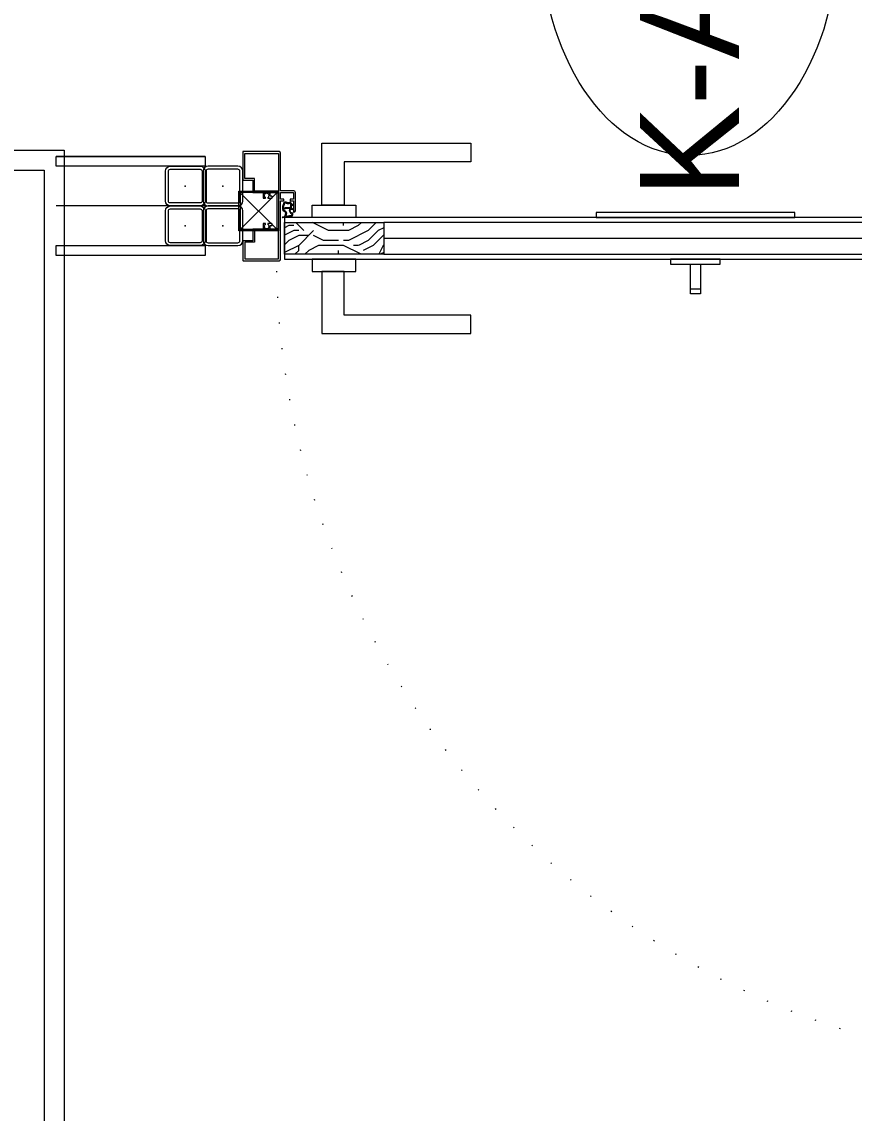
# Model space of a CAD drawing. Extents: x -1286 to 34975, y -230 to 6637.
# Drawn here: x 32248.6 to 32332.4, y 3282.4 to 3392.4 of the extents above; entities that cross this region are included whole.
import ezdxf
from ezdxf.enums import TextEntityAlignment as Align

# ---------------------------------------------------------------- set-up
doc = ezdxf.new("R2010")
doc.units = 0
doc.header["$LTSCALE"] = 20
doc.linetypes.add('DOT2', pattern=[0.125, 0, -0.125])
doc.layers.get('0').update_dxf_attribs({"color": 9, "lineweight": 9})
for name, color, linetype, lineweight in [('00', 9, 'Continuous', 9), ('06C', 9, 'Continuous', 9), ('06D', 9, 'Continuous', 9), ('09', 9, 'Continuous', 9), ('10', 9, 'Continuous', 9), ('11', 9, 'Continuous', 9), ('12', 9, 'Continuous', 9), ('14', 9, 'Continuous', 9), ('20', 9, 'DOT2', 9), ('22', 8, 'Continuous', 9), ('33', 9, 'BATTING', 9)]:
    doc.layers.add(name, color=color, linetype=linetype, lineweight=lineweight)
doc.styles.add('Arial', font='arial.ttf', dxfattribs={"height": 2.5})
doc.linetypes.add('BATTING', pattern='A,0.0001,-0.1,[134,ltypeshp.shx,S=0.1,R=0,X=-0.1,Y=0],-0.2,[134,ltypeshp.shx,S=0.1,R=180,X=0.1,Y=0],-0.1', length=0.4001000000000001)

# ---------------------------------------------------------------- blocks, each defined once
blk = doc.blocks.new('Prf-40x40')
for points in [[(1.5, -1.999999999998181), (-1.5, -2.000000000001818, -0.4142135623730951), (-2, -1.500000000001818), (-2, 1.499999999998181, -0.4142135623730951), (-1.5, 1.999999999998181), (1.5, 2.000000000001818, -0.4142135623730951), (2, 1.500000000001818), (2, -1.499999999998181, -0.4142135623730951)], [(1.499999999999545, -1.699999999998908), (-1.5, -1.700000000002546, -0.4142135623738941), (-1.699999999999818, -1.500000000001818), (-1.699999999999818, 1.499999999998181, -0.4142135623738941), (-1.499999999999545, 1.699999999998908), (1.5, 1.700000000002546, -0.4142135623738941), (1.699999999999818, 1.500000000001818), (1.699999999999818, -1.499999999998181, -0.4142135623738941)]]:
    blk.add_lwpolyline(points, format="xyb", close=True)
blk.add_point((0, 0))
blk = doc.blocks.new('0_doorno')
blk.add_lwpolyline([(4.5, 5.684e-13), (12.5, 5.684e-13)])
blk.add_ellipse((0, 5.684e-13), major_axis=(-4.5, 0), ratio=0.6666666666666666)
at = {"style": 'Arial'}
blk.add_attdef('YUKSEKLIK', text='', height=2, dxfattribs=at).set_placement((4.999999999999877, 5.900000000000542), align=Align.TOP_LEFT)
blk.add_attdef('KAPINO', text='', height=1.399999999999999, dxfattribs=at).set_placement((-0.0186673205339503, -0.0351091544562223), align=Align.MIDDLE)
blk.add_attdef('GENISLIK', text='', height=2, dxfattribs=at).set_placement((4.999999999999593, -1.89467939972644), align=Align.BOTTOM_LEFT)
blk = doc.blocks.new('p-korkasa_40x40')
at = {"layer": '10'}
for points in [[(-2, -2), (-2, -2, 4.557571570274368), (-2, -2), (2, -2.000000000000454, 6.895317174706505), (2, -2.000000000000454), (2, -2.000000000000454), (2, 2.000000000000454), (-2, 2), (-2, -2)], [(-1.85000000000582, -1.85000000000582), (-1.85000000000582, 1.85000000000582), (1.85000000000582, 1.85000000000582), (1.85000000000582, -1.85000000000582), (-1.85000000000582, -1.85000000000582, -4.556434831823175), (-1.85000000000582, -1.85000000000582)]]:
    blk.add_lwpolyline(points, format="xyb", close=True, dxfattribs=at)
for points in [[(2, -2.000000000000454), (-2, 2)], [(2, 2.000000000000454), (-2, -1.96874570933869)]]:
    blk.add_lwpolyline(points, dxfattribs=at)
blk = doc.blocks.new('P-AH-01-10')
at = {"layer": '09'}
h = blk.add_hatch(dxfattribs=at)
h.set_pattern_fill('LOGEND', color=256, scale=10, style=0)
h.set_pattern_definition([(360, (3903.398902863638, 15925.48311597566), (9.999999999999996, -10), [3, -7]), (360, (3903.398902863638, 15924.98311597566), (9.999999999999996, -10), [3, -7]), (360, (3903.898902863638, 15923.98311597566), (9.999999999999996, -10), [2, -8]), (360, (3904.398902863638, 15922.98311597565), (9.999999999999996, -10), [1.5, -8.5]), (360, (3904.398902863638, 15921.98311597566), (9.999999999999996, -10), [1, -9]), (360, (3901.898902863638, 15920.98311597565), (9.999999999999996, -10), [0.5, -2.5, 0.5, -6.5]), (360, (3903.398902863638, 15920.48311597566), (9.999999999999996, -10), [0.5, -4, 1.5, -4]), (360, (3905.398902863638, 15919.98311597565), (9.999999999999996, -10), [0.5, -0.5, 0.5, -8.5]), (360, (3904.898902863638, 15919.48311597566), (9.999999999999996, -10), [0.5, -9.5]), (360, (3904.398902863638, 15918.48311597566), (9.999999999999996, -10), [1.5, -8.5]), (360, (3904.398902863638, 15917.48311597566), (9.999999999999996, -10), [2, -8]), (360, (3903.898902863638, 15916.48311597566), (9.999999999999996, -10), [2.5, -3, 0.5, -4]), (270, (3899.898902863638, 15922.48311597566), (-10, -9.999999999999996), [0.5, -1, 2.5, -6]), (270, (3900.398902863638, 15921.48311597566), (-10, -9.999999999999996), [0.5, -0.5, 1.5, -7.5]), (270, (3900.898902863638, 15917.48311597566), (-10, -9.999999999999996), [1, -9]), (270, (3901.398902863638, 15921.48311597566), (-10, -9.999999999999996), [2, -3, 0.5, -4.5]), (270, (3901.898902863638, 15915.98311597565), (-10, -9.999999999999996), [0.5, -9.5]), (270, (3902.398902863638, 15920.98311597565), (-10, -9.999999999999996), [1.5, -8.5]), (270, (3903.398902863638, 15920.48311597566), (-10, -9.999999999999996), [1, -9]), (270, (3904.398902863638, 15920.48311597566), (-10, -9.999999999999996), [0.5, -1.5, 1.5, -6.5]), (270, (3904.898902863638, 15919.98311597565), (-10, -9.999999999999996), [0.5, -9.5]), (270, (3905.398902863638, 15921.98311597566), (-10, -9.999999999999996), [1.399999999999999, -8.6]), (270, (3905.898902863638, 15923.98311597566), (-10, -9.999999999999996), [1, -9]), (270, (3906.898902863638, 15919.98311597565), (-10, -9.999999999999996), [0.5, -9.5]), (270, (3907.898902863638, 15920.48311597566), (-10, -9.999999999999996), [1.5, -8.5]), (270, (3908.898902863638, 15920.48311597566), (-10, -9.999999999999996), [1.5, -8.5]), (314.9999999999999, (3907.398902863639, 15924.48311597566), (-3.3e-15, -10.00000000019025), [0.7071000000000001, -0.7071000000000001, 0.7071000000000001, -12.02083562]), (314.9999999999999, (3905.398902863638, 15921.98311597566), (-3.3e-15, -10.00000000019025), [1.414199999999999, -12.72793562]), (314.9999999999999, (3901.398902863638, 15916.98311597566), (-3.3e-15, -10.00000000019025), [1.414199999999999, -12.72793562]), (314.9999999999999, (3903.398902863638, 15919.48311597566), (-3.3e-15, -10.00000000019025), [1.414199999999999, -12.72793562]), (314.9999999999999, (3903.898902863638, 15921.48311597566), (-3.3e-15, -10.00000000019025), [1.414199999999999, -12.72793562]), (314.9999999999999, (3906.898902863638, 15923.48311597566), (-3.3e-15, -10.00000000019025), [1.414199999999999, -12.72793562]), (314.9999999999999, (3905.898902863638, 15922.98311597565), (-3.3e-15, -10.00000000019025), [2.121319999999998, -12.02081562]), (314.9999999999999, (3902.898902863638, 15918.48311597566), (-3.3e-15, -10.00000000019025), [0.7071000000000001, -13.43503562]), (314.9999999999999, (3902.398902863638, 15917.48311597566), (-3.3e-15, -10.00000000019025), [0.7071000000000001, -13.43503562]), (314.9999999999999, (3906.398902863638, 15917.48311597566), (-3.3e-15, -10.00000000019025), [0.7071000000000001, -13.43503562]), (314.9999999999999, (3902.398902863638, 15922.48311597566), (-3.3e-15, -10.00000000019025), [0.7071000000000001, -13.43503562]), (314.9999999999999, (3907.898902863638, 15918.98311597566), (-3.3e-15, -10.00000000019025), [0.7071000000000001, -13.43503562]), (314.9999999999999, (3904.398902863638, 15919.98311597565), (-3.3e-15, -10.00000000019025), [0.7071000000000001, -13.43503562]), (314.9999999999999, (3905.398902863638, 15918.98311597566), (-3.3e-15, -10.00000000019025), [0.7071000000000001, -13.43503562]), (225, (3904.898902863638, 15920.98311597565), (-10.00000000019025, 3.3e-15), [0.7071000000000001, -0.7071000000000001, 2.121319999999998, -10.60661562]), (225, (3906.398902863638, 15920.98311597565), (-10.00000000019025, 3.3e-15), [0.7071000000000001, -13.43503562]), (225, (3906.398902863638, 15924.48311597566), (-10.00000000019025, 3.3e-15), [0.7071000000000001, -13.43503562]), (225, (3904.398902863638, 15921.98311597566), (-10.00000000019025, 3.3e-15), [0.7071000000000001, -13.43503562]), (225, (3905.898902863638, 15919.98311597565), (-10.00000000019025, 3.3e-15), [0.7071000000000001, -13.43503562]), (225, (3903.398902863638, 15922.48311597566), (-10.00000000019025, 3.3e-15), [0.7071000000000001, -13.43503562]), (225, (3907.398902863639, 15922.48311597566), (-10.00000000019025, 3.3e-15), [0.7071000000000001, -13.43503562]), (225, (3900.398902863638, 15925.48311597566), (-10.00000000019025, 3.3e-15), [0.7071000000000001, -13.43503562]), (225, (3900.898902863638, 15924.98311597566), (-10.00000000019025, 3.3e-15), [1.414199999999999, -12.72793562]), (225, (3901.398902863638, 15924.48311597566), (-10.00000000019025, 3.3e-15), [1.414199999999999, -12.72793562]), (225, (3902.398902863638, 15924.48311597566), (-10.00000000019025, 3.3e-15), [1.414199999999999, -12.72793562]), (225, (3902.898902863638, 15923.48311597566), (-10.00000000019025, 3.3e-15), [1.414199999999999, -12.72793562]), (225, (3906.898902863638, 15919.48311597566), (-10.00000000019025, 3.3e-15), [1.414199999999999, -12.72793562]), (225, (3908.898902863638, 15924.48311597566), (-10.00000000019025, 3.3e-15), [1.414199999999999, -12.72793562]), (225, (3909.398902863638, 15916.48311597566), (-10.00000000019025, 3.3e-15), [1.414199999999999, -12.72793562]), (225, (3909.398902863638, 15917.48311597566), (-10.00000000019025, 3.3e-15), [1.414199999999999, -12.72793562]), (225, (3908.398902863638, 15917.98311597566), (-10.00000000019025, 3.3e-15), [1.414199999999999, -12.72793562]), (225, (3901.398902863638, 15917.98311597566), (-10.00000000019025, 3.3e-15), [2.121319999999998, -12.02081562]), (225, (3907.898902863638, 15918.98311597566), (-10.00000000019025, 3.3e-15), [2.121319999999998, -12.02081562]), (333.4349487999999, (3902.398902863638, 15915.98311597565), (10.00000000000094, -4.0006493e-09), [1.117999999999998, -21.24267976999998]), (333.4349487999999, (3902.398902863638, 15920.98311597565), (10.00000000000094, -4.0006493e-09), [1.117999999999998, -21.24267976999998]), (333.4349487999999, (3903.398902863638, 15917.98311597566), (10.00000000000094, -4.0006493e-09), [1.117999999999998, -21.24267976999998]), (333.4349487999999, (3906.398902863638, 15924.98311597566), (10.00000000000094, -4.0006493e-09), [1.117999999999998, -21.24267976999998]), (333.4349487999999, (3905.898902863638, 15923.98311597566), (10.00000000000094, -4.0006493e-09), [1.117999999999998, -21.24267976999998]), (333.4349487999999, (3902.898902863638, 15921.98311597566), (10.00000000000094, -4.0006493e-09), [1.117999999999998, -21.24267976999998]), (333.4349487999999, (3902.898902863638, 15916.98311597566), (10.00000000000094, -4.0006493e-09), [1.117999999999998, -21.24267976999998]), (333.4349487999999, (3905.898902863638, 15919.98311597565), (10.00000000000094, -4.0006493e-09), [2.235999999999997, -20.12467976999998]), (296.5650511799998, (3905.898902863638, 15918.48311597566), (5.099821e-10, -10.00000000000094), [1.117999999999975, -21.24267976999961]), (296.5650511799998, (3907.398902863639, 15921.48311597566), (5.099821e-10, -10.00000000000094), [1.117999999999975, -21.24267976999961]), (296.5650511799998, (3902.398902863638, 15919.48311597566), (5.099821e-10, -10.00000000000094), [1.117999999999975, -21.24267976999961]), (296.5650511799998, (3900.398902863638, 15918.98311597566), (5.099821e-10, -10.00000000000094), [1.117999999999975, -21.24267976999961]), (296.5650511799998, (3906.398902863638, 15920.98311597565), (5.099821e-10, -10.00000000000094), [1.117999999999975, -21.24267976999961]), (296.5650511799998, (3905.398902863638, 15920.98311597565), (5.099821e-10, -10.00000000000094), [1.117999999999975, -21.24267976999961]), (296.5650511799998, (3901.398902863638, 15919.48311597566), (5.099821e-10, -10.00000000000094), [2.23599999999995, -20.12467976999961]), (296.5650511799998, (3908.898902863638, 15922.98311597565), (5.099821e-10, -10.00000000000094), [2.23599999999995, -20.12467976999961]), (296.5650511799998, (3907.898902863638, 15922.48311597566), (5.099821e-10, -10.00000000000094), [2.23599999999995, -20.12467976999961]), (243.4349487999999, (3899.898902863638, 15923.98311597566), (-4.0006526e-09, -10.00000000000094), [1.117999999999979, -21.24267976999967]), (243.4349487999999, (3899.898902863638, 15918.48311597566), (-4.0006526e-09, -10.00000000000094), [1.117999999999979, -21.24267976999967]), (243.4349487999999, (3901.898902863638, 15925.48311597566), (-4.0006526e-09, -10.00000000000094), [1.117999999999979, -21.24267976999967]), (243.4349487999999, (3900.898902863638, 15916.48311597566), (-4.0006526e-09, -10.00000000000094), [1.117999999999979, -21.24267976999967]), (243.4349487999999, (3901.898902863638, 15922.48311597566), (-4.0006526e-09, -10.00000000000094), [1.117999999999979, -21.24267976999967]), (243.4349487999999, (3903.898902863638, 15921.48311597566), (-4.0006526e-09, -10.00000000000094), [1.117999999999979, -21.24267976999967]), (243.4349487999999, (3904.898902863638, 15919.48311597566), (-4.0006526e-09, -10.00000000000094), [1.117999999999979, -21.24267976999967]), (243.4349487999999, (3900.398902863638, 15923.48311597566), (3.2114650989e-06, -10.00000160773382), [1.117999999999979, -21.24267976999967]), (243.4349487999999, (3902.898902863638, 15921.98311597566), (-4.0006526e-09, -10.00000000000094), [1.117999999999979, -21.24267976999967]), (243.4349487999999, (3905.898902863638, 15922.98311597565), (-4.0006526e-09, -10.00000000000094), [1.117999999999979, -21.24267976999967]), (243.4349487999999, (3906.898902863638, 15921.98311597566), (-4.0006526e-09, -10.00000000000094), [1.117999999999979, -21.24267976999967]), (243.4349487999999, (3908.898902863638, 15918.98311597566), (-4.0006526e-09, -10.00000000000094), [1.117999999999979, -21.24267976999967]), (243.4349487999999, (3901.398902863638, 15915.98311597565), (-4.0006526e-09, -10.00000000000094), [1.117999999999979, -21.24267976999967]), (243.4349487999999, (3899.898902863638, 15916.48311597566), (-4.0006526e-09, -10.00000000000094), [2.235999999999958, -20.12467976999968]), (243.4349487999999, (3901.398902863638, 15923.48311597566), (-4.0006526e-09, -10.00000000000094), [2.235999999999958, -20.12467976999968]), (206.5650511799999, (3899.898902863638, 15924.98311597566), (-10.00000000000094, -5.099854e-10), [1.117999999999994, -21.24267976999997]), (206.5650511799999, (3908.398902863638, 15925.48311597566), (-10.00000000000094, -5.099854e-10), [1.117999999999994, -21.24267976999997]), (206.5650511799999, (3907.898902863638, 15920.48311597566), (-10.00000000000094, -5.099854e-10), [1.117999999999994, -21.24267976999997]), (206.5650511799999, (3903.898902863638, 15923.98311597566), (-10.00000000000094, -5.099854e-10), [1.117999999999994, -21.24267976999997]), (206.5650511799999, (3903.398902863638, 15924.98311597566), (-10.00000000000094, -5.099854e-10), [1.117999999999994, -21.24267976999997]), (206.5650511799999, (3904.398902863638, 15922.98311597565), (-10.00000000000094, -5.099854e-10), [1.117999999999994, -21.24267976999997]), (206.5650511799999, (3907.398902863639, 15916.98311597566), (-10.00000000000094, -5.099854e-10), [1.117999999999994, -21.24267976999997]), (206.5650511799999, (3908.398902863638, 15916.48311597566), (-10.00000000000094, -5.099854e-10), [2.235999999999995, -20.12467976999997])])
h.paths.add_polyline_path([(-6.17000000004191, -90.96295667752293), (-6.202328709114227, -90.96295667752293), (-6.202328709114227, -90.16796583741687), (-6.17000000004191, -90.16796583741687), (-6.17000000004191, -89.65000000007149), (-6.202328709114227, -89.65000000007149), (-6.202328709114227, -88.70000000007443), (-9.33767129097032, -88.70000000007443), (-9.33767129097032, -89.65000000007149), (-9.370000000042637, -89.65000000007149), (-9.370000000042637, -90.16796583741687), (-9.33767129097032, -90.16796583741687), (-9.33767129097032, -90.96295667752293), (-9.370000000042637, -90.96295667752293), (-9.370000000042637, -94.70000000007441), (-6.17000000004191, -94.70000000007441)])
h.paths.add_polyline_path([(-6.202328709114227, -87.23203416273192), (-6.202328709114227, -86.43704332262587), (-6.17000000004191, -86.43704332262587), (-6.17000000004191, -84.70008858551319), (-9.370000000042637, -84.70008858551319), (-9.370000000042637, -86.43704332262587), (-9.33767129097032, -86.43704332262587), (-9.33767129097032, -87.23203416273192), (-9.370000000042637, -87.23203416273192), (-9.370000000042637, -87.75000000007002), (-9.33767129097032, -87.7500000000773), (-9.33767129097032, -88.70000000007443), (-6.202328709114227, -88.70000000007443), (-6.202328709114227, -87.7500000000773), (-6.17000000004191, -87.7500000000773), (-6.17000000004191, -87.23203416273192)])
at = {"layer": '10'}
h = blk.add_hatch(color=256, dxfattribs=at)
edge = h.paths.add_edge_path()
edge.add_spline(control_points=[(-4.463024390282953, -93.81241686976593), (-4.409362554724792, -93.85189052594524), (-4.312117799097904, -93.9234237862156), (-4.217629051341646, -94.03020272293087), (-4.110034561217617, -94.11634565779696), (-4.164866972390882, -94.22515451254458), (-4.200641870298568, -94.32739724361181), (-4.176368781238124, -94.43593551160757), (-4.109022592147081, -94.52040257086357), (-4.106325198856212, -94.61350848447636), (-4.109807714783528, -94.72809680382942), (-4.271235787891781, -94.79924616055814), (-4.444391497439937, -94.88372597608124), (-4.679112503585201, -94.90441399068823), (-4.835619150609999, -94.87919688557032), (-4.982915489435982, -94.88614067239996), (-4.995540527834237, -94.77231593477062), (-5.079507343230941, -94.70046526719399), (-5.164600359428731, -94.58703819137465), (-5.289550823497847, -94.60929536587808), (-5.406161753231572, -94.6268120210998), (-5.551817570467391, -94.66757930911716), (-5.59954186824325, -94.79443736152187), (-5.648033860423311, -94.97184330139588), (-5.669807605932872, -94.92376578059792), (-5.676906315071392, -94.89945321437426)], knot_values=[0, 0, 0, 0, 1.972481329933421, 3.574485720078666, 4.45923172184263, 5.627326994262999, 6.631388320856649, 7.787072978740821, 8.75015276194368, 9.776376719050775, 10.52172028727109, 11.98318526219924, 14.34903833668033, 16.62296311174929, 18.66660599276623, 19.53265988375316, 20.30320742306432, 21.53106540985929, 22.8950020509257, 24.14050273090668, 24.94140504827469, 26.57643914558082, 28.1214307914516, 29.40842415818681, 30.06904306217089, 30.06904306217089, 30.06904306217089, 30.06904306217089], degree=3, periodic=0)
edge.add_arc((-5.657707917125663, -94.89384772454376), 0.0200000000000125, -189.69612773739186, -163.72341211280366, ccw=False)
edge.add_line((-5.677422214204853, -94.89047926931109), (-5.514778214629585, -93.93858532780813))
edge.add_spline(control_points=[(-5.514778214630496, -93.9385853278045), (-5.468456959759346, -93.91121200031648), (-5.402936787733778, -93.85669608327316), (-5.299123291995784, -93.85094408867464), (-5.236833222508722, -93.86694217221977), (-5.243463059130587, -93.86630475896982), (-5.219572618065285, -93.93769904922829), (-5.219572618065285, -93.93769904922829)], knot_values=[0, 0, 0, 0, 0.2230052084876708, 0.4469780816912642, 0.8022655540997069, 1.018676818468204, 1.060393501096338, 1.060393501096338, 1.060393501096338, 1.060393501096338], degree=3, periodic=0)
edge.add_arc((-4.98509848728645, -93.88423581868574), 0.2404920685283454, -167.1553904040016, -38.85763869546314)
edge.add_spline(control_points=[(-4.797825577978072, -94.03511753548537), (-4.815566241053602, -94.00879782973516), (-4.814556272423942, -93.95074498134363), (-4.868496317958488, -93.8540416680962), (-4.750744542139726, -93.8556159416157), (-4.739414510902861, -94.04868430830992), (-4.584975776466309, -93.98619836650778), (-4.33711597778165, -93.99875890669227), (-4.471168238200331, -93.88261839949429), (-4.465241640467866, -93.83152999126922), (-4.463024390282953, -93.81241686976593)], knot_values=[1.684532790128255, 1.684532790128255, 1.684532790128255, 1.684532790128255, 1.827512949640418, 2.001131811412198, 2.034132841388928, 2.383878172112238, 2.570749579948123, 2.81730155771981, 2.995364809708569, 3.101801527567439, 3.101801527567439, 3.101801527567439, 3.101801527567439], degree=3, periodic=0)
edge = h.paths.add_edge_path(flags=16)
edge.add_spline(control_points=[(-5.488333931829401, -94.59245044427824), (-5.471688654168247, -94.57617170481993), (-5.452357348458463, -94.55991805087706), (-5.4147011534078, -94.53712323504897), (-5.400120189329753, -94.53009669496988), (-5.391594969161815, -94.52622697619972)], knot_values=[4.696285649924368, 4.696285649924368, 4.696285649924368, 4.696285649924368, 4.79612257682362, 4.79612257682362, 4.854419796380462, 4.854419796380462, 4.854419796380462, 4.854419796380462], degree=3, periodic=0)
edge.add_spline(control_points=[(-5.391594969161815, -94.52622697619972), (-5.388568392423622, -94.526392172299), (-5.385531163665291, -94.52634431700152), (-5.375731516323867, -94.52599751097023), (-5.368116068872041, -94.52548559516165), (-5.351647518386017, -94.524070149816), (-5.342963748928013, -94.5231970965806), (-5.325290763092198, -94.52116189153185), (-5.316594720923604, -94.52002240038291), (-5.291213085416529, -94.51633801814478), (-5.272892398337717, -94.51346631618523), (-5.231244212853198, -94.51019387189899), (-5.207968640377658, -94.50950475227457), (-5.170821920237358, -94.5155482034288), (-5.15794170562003, -94.518780331372), (-5.126446850885256, -94.52976943998965), (-5.109389756176824, -94.53913722656307), (-5.079380831350134, -94.5597339555943), (-5.066369929554637, -94.57124699167343), (-5.042948360838637, -94.59429669510156), (-5.032788174426967, -94.60545581132193), (-5.014843402288533, -94.62623104835528), (-5.006875634000607, -94.63600692913042), (-4.990958993181267, -94.65516702017794), (-4.982803557697479, -94.6649632567323), (-4.960095574970182, -94.69440185755684), (-4.945239304368442, -94.7158352001834), (-4.932638743452117, -94.74141278995104)], knot_values=[3.795205768767631, 3.795205768767631, 3.795205768767631, 3.795205768767631, 3.825435281411388, 3.825435281411388, 3.876175829762433, 3.876175829762433, 3.923120005564896, 3.923120005564896, 3.970064181367359, 3.970064181367359, 4.056079576782027, 4.056079576782027, 4.1420949721967, 4.1420949721967, 4.181856208153813, 4.181856208153813, 4.244411595576305, 4.244411595576305, 4.309456277789172, 4.309456277789172, 4.374500960002043, 4.374500960002043, 4.436400391423946, 4.436400391423946, 4.498299822845847, 4.498299822845847, 4.605733337985941, 4.605733337985941, 4.605733337985941, 4.605733337985941], degree=3, periodic=0)
edge.add_arc((-4.864462770139653, -94.70782653288643), 0.0759999999999773, -153.7732677223271, -27.22218999252707)
edge.add_arc((-5.768129486925317, -94.32277503084788), 1.058097748058568, -383.3761552425167, -348.8376998673891)
edge.add_arc((-4.749673900143534, -94.12178951556871), 0.0200000000000284, -348.9000715373778, -239.8045860840282)
edge.add_arc((-4.974550982813525, -93.83800291667013), 0.3422998841750275, -515.5119483040053, -411.12873204405867, ccw=False)
edge.add_arc((-5.353326500622641, -94.00197943769034), 0.0708012071070941, -341.818449558526, -180.1577279099493)
edge.add_line((-5.424127439451693, -94.00178453132412), (-5.522032055680027, -94.57478329719468))
edge.add_arc((-5.502317758600836, -94.57815175242013), 0.019999999999999, -189.6961277305408, -45.63783906560231)
edge = h.paths.add_edge_path(flags=16)
edge.add_spline(control_points=[(-4.618492700028582, -94.82777787795658), (-4.616561008362623, -94.82724453025457), (-4.614627281363937, -94.82670610741206), (-4.579421136837481, -94.81682294043728), (-4.545538941521954, -94.80601336523705), (-4.511078491952503, -94.7941873154896), (-4.50993706259396, -94.79379462563247), (-4.508796219957731, -94.79340117011905)], knot_values=[2.606882164150666, 2.606882164150666, 2.606882164150666, 2.606882164150666, 2.618308665253161, 2.618308665253161, 2.814704777591772, 2.814704777591772, 2.821436412206805, 2.821436412206805, 2.821436412206805, 2.821436412206805], degree=3, periodic=0)
edge.add_spline(control_points=[(-4.508796219957731, -94.79340117011905), (-4.476652864799688, -94.78231552178933), (-4.444975273636373, -94.77062207487779), (-4.412258637406921, -94.75796293679468), (-4.410753844189458, -94.75737921995915), (-4.409248808897245, -94.75679395202768)], knot_values=[2.408074102405524, 2.408074102405524, 2.408074102405524, 2.408074102405524, 2.597738580129102, 2.597738580129102, 2.606882164150666, 2.606882164150666, 2.606882164150666, 2.606882164150666], degree=3, periodic=0)
edge.add_spline(control_points=[(-4.409248808897245, -94.75679395202768), (-4.394590429528762, -94.75109370069276), (-4.379909087456326, -94.74524631355324), (-4.348693531119351, -94.73253770708557), (-4.33205431864917, -94.72560582757887), (-4.302413287601666, -94.71301002285782), (-4.28976346498166, -94.70760968492412), (-4.277086575628342, -94.70205673110195)], knot_values=[2.149006277224146, 2.149006277224146, 2.149006277224146, 2.149006277224146, 2.238060749371884, 2.238060749371884, 2.336258805541188, 2.336258805541188, 2.408074102405524, 2.408074102405524, 2.408074102405524, 2.408074102405524], degree=3, periodic=0)
edge.add_spline(control_points=[(-4.277086575628342, -94.70205673110195), (-4.272429471431675, -94.70001674449031), (-4.267768714293196, -94.69795616077043), (-4.254438193343958, -94.69199150970688), (-4.246398234172373, -94.68817100959585), (-4.232230621921186, -94.68105523253051), (-4.226073197882215, -94.67775809287286), (-4.215717315877554, -94.67176572970949), (-4.211680246731701, -94.66926390414757), (-4.20794322592337, -94.66629840695259)], knot_values=[1.977607441624772, 1.977607441624772, 1.977607441624772, 1.977607441624772, 2.003990200929743, 2.003990200929743, 2.053089229014396, 2.053089229014396, 2.101047753119271, 2.101047753119271, 2.149006277224144, 2.149006277224144, 2.149006277224144, 2.149006277224144], degree=3, periodic=0)
edge.add_arc((-4.220375373934075, -94.6506318280126), 0.0200000000000304, -411.5663893431632, -360.5555631517887)
edge.add_spline(control_points=[(-4.200515928449022, -94.6529987722288), (-4.20038173931243, -94.6518728809724), (-4.200272598063746, -94.65072960996349), (-4.199774076940228, -94.64462242029276), (-4.19953125664324, -94.63851066097868), (-4.19915306967232, -94.62128280507477), (-4.199165789334073, -94.60943071850214), (-4.199467906673817, -94.59936138571086)], knot_values=[1.69878072459484, 1.69878072459484, 1.69878072459484, 1.69878072459484, 1.709176364630534, 1.709176364630534, 1.751194216338215, 1.751194216338215, 1.814824352558606, 1.814824352558606, 1.814824352558606, 1.814824352558606], degree=3, periodic=0)
edge.add_spline(control_points=[(-4.199467906673817, -94.59936138571086), (-4.199470807805482, -94.59926469328363), (-4.199473735621721, -94.59916816524219), (-4.199754665300134, -94.59000581135204), (-4.20034185158147, -94.58216809334861), (-4.201612357584962, -94.57219494790206), (-4.202096696666558, -94.56916829619604), (-4.203210733550801, -94.56359999045252), (-4.203672594805538, -94.56168751191306), (-4.204935768630094, -94.55704070864613), (-4.205895752595096, -94.55426319418348), (-4.207748484011972, -94.5501067865016), (-4.208486058792913, -94.54861359073128), (-4.210141970306722, -94.54541914492891), (-4.210938062376953, -94.54392279831973), (-4.213157652098744, -94.5399073808412), (-4.214184264685171, -94.53813671417902), (-4.215276048977098, -94.53630756742224)], knot_values=[1.498288754767149, 1.498288754767149, 1.498288754767149, 1.498288754767149, 1.498899773643438, 1.498899773643438, 1.55638679152604, 1.55638679152604, 1.58513030046734, 1.58513030046734, 1.61387380940864, 1.61387380940864, 1.646408564364206, 1.646408564364206, 1.665384561853024, 1.665384561853024, 1.684360559341839, 1.684360559341839, 1.69878072459484, 1.69878072459484, 1.69878072459484, 1.69878072459484], degree=3, periodic=0)
edge.add_line((-4.215276048977098, -94.53630756742224), (-4.241313068611817, -94.49268582791684))
edge.add_line((-4.241313068614545, -94.49268582791865), (-4.274486309751864, -94.40717331463837))
edge.add_line((-4.274486309750498, -94.40717331463837), (-4.282684458558379, -94.33151368958443))
edge.add_line((-4.282684458557924, -94.33151368958079), (-4.261547488971696, -94.22615187605423))
edge.add_spline(control_points=[(-4.26154748896806, -94.22615187605423), (-4.258268069108453, -94.21712462054438), (-4.254785343629918, -94.20836485684141), (-4.243861543494857, -94.18202351060336), (-4.236608942541352, -94.16627040459299), (-4.231791827933193, -94.15382427858731)], knot_values=[0.9322138717899155, 0.9322138717899155, 0.9322138717899155, 0.9322138717899155, 0.9728151593248144, 0.9728151593248144, 1.059280169269481, 1.059280169269481, 1.059280169269481, 1.059280169269481], degree=3, periodic=0)
edge.add_arc((-4.25044356352009, -94.14660536179599), 0.0199999999999873, -384.1288367209762, -311.1876026072526)
edge.add_spline(control_points=[(-4.23699433681395, -94.13180271673355), (-4.244524946825549, -94.124960636761), (-4.254810161430214, -94.11607690217079), (-4.264543826982841, -94.10713799084353), (-4.264559114224538, -94.10712395093012), (-4.264574400149283, -94.10710991134421)], knot_values=[0.6191493752113117, 0.6191493752113117, 0.6191493752113117, 0.6191493752113117, 0.6800377646677511, 0.6800377646677511, 0.6801335518299229, 0.6801335518299229, 0.6801335518299229, 0.6801335518299229], degree=3, periodic=0)
edge.add_line((-4.264574400149283, -94.10710991134421), (-4.291412291707271, -94.08161459545315))
edge.add_arc((-4.344570194352852, -94.13593068318458), 0.0760000000000115, -314.3825803939202, -291.8248503193475)
edge.add_line((-4.316315636093349, -94.06537800826936), (-4.390980601704541, -94.0623035819144))
edge.add_line((-4.390980601707269, -94.06230358191988), (-4.474283233851111, -94.06654401344255))
edge.add_line((-4.474283233848836, -94.06654401343712), (-4.554179007659512, -94.0706110224755))
edge.add_line((-4.554179007660422, -94.0706110224755), (-4.600649120374328, -94.0729765339338))
edge.add_line((-4.600649120373415, -94.07297653393198), (-4.600654815206326, -94.07297978945007))
edge.add_arc((-4.590411518704059, -94.14828632885927), 0.0760000000000394, -262.254088892707, -172.7718027218856)
edge.add_line((-4.665807539124213, -94.15784876081032), (-4.665767114363005, -94.15770303236513))
edge.add_line((-4.665767114362096, -94.15770303236513), (-4.653369055731215, -94.22453509735624))
edge.add_line((-4.653369055733492, -94.22453509735806), (-4.644028738166071, -94.31549911682215))
edge.add_line((-4.644028738162887, -94.3154991168167), (-4.645261800314074, -94.44397923951418))
edge.add_line((-4.6452618003168, -94.44397923951784), (-4.652696817934611, -94.51155897408259))
edge.add_line((-4.652696817931428, -94.511558974079), (-4.683834904620198, -94.6523975966893))
edge.add_arc((-5.625581580210562, -94.37032483910751), 0.9830828253785207, -381.08413785597577, -376.6740540243768, ccw=False)
edge.add_arc((-4.638719770471652, -94.75451898347548), 0.0760000000000061, -203.6945358760281, -74.56496054228651)
at = {"layer": '06C'}
blk.add_line((-12.87004607729977, -53.80000001478766), (-12.87004607729977, -52.80000001478764), dxfattribs=at)
for points in [[(-10.37004607729977, -50.80000001478764), (-9.870046077299774, -50.80000001478764), (-9.870046077299774, -55.80000001478764), (-10.37004607729977, -55.80000001478764)], [(-13.37004607729977, -53.80000001478766), (-10.37004607729977, -53.80000001478766), (-10.37004607729977, -52.80000001478764), (-13.37004607729977, -52.80000001478764)]]:
    blk.add_lwpolyline(points, close=True, dxfattribs=at)
at = {"layer": '06D'}
for points in [[(-11.12014041651127, -90.922189752132), (-17.37014041651127, -90.922189752132), (-17.37014041651127, -75.92218975213198), (-15.49514041651127, -75.92218975213198), (-15.49514041651127, -88.672189752132), (-15.49514041651127, -88.672189752132), (-11.12014041651127, -88.672189752132), (-11.12014041651127, -90.922189752132)], [(-4.420004871346463, -90.92219937947901), (1.829995128653535, -90.92219937947901), (1.829995128653535, -75.92219937947901), (-0.0450048713464639, -75.92219937947901), (-0.0450048713464639, -88.67219937947901), (-0.0450048713464639, -88.67219937947901), (-4.420004871346463, -88.67219937947901), (-4.420004871346463, -90.92219937947901)], [(-9.870140416511276, -91.89718975213422), (-11.12014041651127, -91.89718975213422), (-11.12014041651127, -87.49718975213275), (-9.870140416511276, -87.49718975213275), (-9.870140416511276, -91.89718975213422)], [(-5.670004871346463, -91.89719937948121), (-4.420004871346463, -91.89719937948121), (-4.420004871346463, -87.49719937947975), (-5.670004871346463, -87.49719937947975), (-5.670004871346463, -91.89719937948121)]]:
    blk.add_lwpolyline(points, dxfattribs=at)
at = {"layer": '10'}
for p, q in [((-5.677422214204853, -94.8904792693038), (-5.514778214630496, -93.9385853278045)), ((-5.522032055680027, -94.57478329719468), (-5.42382294503841, -94.00000244044806)), ((-4.347946868438157, -94.06011299568219), (-4.600619599259517, -94.07297503119207))]:
    blk.add_line(p, q, dxfattribs=at)
for points in [[(-5.670210084073914, -43.30029411773284), (-5.170210084073914, -43.30029411773284), (-5.170210084073914, -63.30029411773285), (-5.670210084073914, -63.30029411773285)], [(-7.000000000043656, -97.72000000001299), (-8.160000000047146, -97.72000000001299), (-8.160000000047146, -98.70000000007444), (-9.820000000043363, -98.70000000007444), (-9.820000000043363, -95.30000000007294), (-7.000000000043656, -95.30000000007294)], [(0.7799999999588181, -98.70000000007444), (0.7799999999588181, -95.3000000000802), (-3.000000000040017, -95.30000000007294), (-3.000000000040017, -97.72000000001299), (-1.740000000041618, -97.72000000001299), (-1.740000000041618, -98.70000000007444)]]:
    blk.add_lwpolyline(points, close=True, dxfattribs=at)
blk.add_lwpolyline([(-1.875000000043655, -98.90000000007878, -0.4142135623730951), (-1.900000000041472, -98.8750000000773), (-1.900000000041472, -97.90000000001328), (-3.135000000042055, -97.90000000001328, -0.4142135623730951), (-3.160000000043508, -97.87500000001178), (-3.160000000043508, -96.85454592076441), (-3.718803084233513, -96.85454592076441), (-3.718803084233513, -96.62454592076121), (-3.609513762352435, -96.62454592076121), (-3.645371655053168, -96.66040381346556, 0.0916730868048769), (-3.574660976933953, -96.73111449158476), (-3.538568665750061, -96.69502218039725, 0.2882609505077494), (-3.29903750271842, -96.69502218039725), (-3.262945191534527, -96.73111449158476, 0.091673086804877), (-3.192234513415312, -96.66040381346556), (-3.228326824599207, -96.62431150227805, 0.2882609505067066), (-3.228326824599207, -96.3847803392464), (-3.192234513415312, -96.34868802806614, 0.09167308680455198), (-3.262945191534527, -96.27797734994692), (-3.29903750271842, -96.3140696611272, 0.2882609505077494), (-3.538568665750061, -96.3140696611272), (-3.574660976933953, -96.27797734994692, 0.0916730868044047), (-3.645371655053168, -96.34868802806614), (-3.609513762352435, -96.38454592076323), (-3.718803084233513, -96.38454592076323), (-3.718803084233513, -95.97954592076441, -0.4142135623730951), (-3.693803084235696, -95.95454592076292), (-3.543803084234241, -95.95454592076292, -0.4142135623730951), (-3.518803084232786, -95.97954592076441), (-3.518803084232786, -96.15454592076004), (-3.160000000043508, -96.15454592076004), (-3.160000000043508, -95.45000000007441, 0.4142135623730951), (-3.310000000041326, -95.30000000007294), (-6.690000000042347, -95.30000000007294, 0.4142135623730951), (-6.840000000043801, -95.45000000007441), (-6.840000000043801, -96.15454592076004), (-6.481196915850887, -96.15454592076004), (-6.481196915850887, -95.97954592076441, -0.4142135623730951), (-6.45619691585307, -95.95454592076292), (-6.306196915851612, -95.95454592076292, -0.4142135623730951), (-6.281196915850158, -95.97954592076441), (-6.281196915850158, -96.38454592076323), (-6.390486237734875, -96.38454592076323), (-6.354628345034143, -96.34868802806614, 0.0916730868044046), (-6.425339023149718, -96.27797734994692), (-6.461431334337248, -96.3140696611272, 0.2882609505077494), (-6.700962497368891, -96.3140696611272), (-6.737054808552783, -96.27797734994692, 0.09167308680455198), (-6.807765486671994, -96.34868802805886), (-6.771673175484465, -96.3847803392464, 0.2882609505067075), (-6.771673175484465, -96.62431150227805), (-6.807765486671994, -96.66040381346556, 0.0916730868048769), (-6.737054808552783, -96.73111449158476), (-6.700962497368891, -96.69502218039725, 0.2882609505077494), (-6.461431334337248, -96.69502218039725), (-6.425339023153354, -96.73111449158476, 0.091673086804877), (-6.354628345034143, -96.66040381346556), (-6.390486237734875, -96.62454592076121), (-6.281196915850158, -96.62454592076121), (-6.281196915850158, -96.85454592076441), (-6.840000000043801, -96.85454592076441), (-6.840000000043801, -97.87500000001178, -0.4142135623730951), (-6.865000000041618, -97.90000000001328), (-8.000000000043656, -97.90000000001328), (-8.000000000043656, -98.8750000000773, -0.4142135623730951), (-8.02500000004511, -98.90000000007878), (-9.995000000042637, -98.90000000007878, -0.4142135623730951), (-10.02000000004409, -98.8750000000773), (-10.02000000004409, -95.2500000000773, -0.4142135623730951), (-9.870000000042637, -95.10000000007584), (-4.000000000043653, -95.10000000007584), (-4.000000000043653, -94.77500000007878, -0.4142135623730951), (-3.9750000000422, -94.7500000000773), (-3.845000000041181, -94.7500000000773, -0.4142135623730951), (-3.820000000043363, -94.77500000007878), (-3.820000000043363, -95.10000000007584), (-3.160000000043508, -95.10000000007584), (-3.160000000043508, -93.78000000007616), (-3.820000000043363, -93.78000000007616), (-3.820000000043363, -94.10500000007322, -0.4142135623730951), (-3.845000000041181, -94.13000000007469), (-3.9750000000422, -94.13000000007469, -0.4142135623730951), (-4.000000000043653, -94.10500000007322), (-4.000000000043653, -93.78000000007616), (-5.140000000043074, -93.78000000007616), (-5.140000000043074, -93.7500000000773, -0.4142135623730951), (-4.990000000041618, -93.60000000007585), (-3.130000000041036, -93.60000000007585, -0.4142135623730951), (-2.980000000043218, -93.7500000000773), (-2.980000000043218, -95.10000000007584), (0.8299999999580903, -95.10000000007584, -0.4142135623730951), (0.9799999999559076, -95.2500000000773), (0.9799999999559076, -98.8750000000773, -0.4142135623730951), (0.9549999999544524, -98.90000000007878)], format="xyb", close=True, dxfattribs=at)
blk.add_lwpolyline([(-4.714713553228648, -94.75549108548606), (-4.683834904622925, -94.6523975966893), (-4.652696817931428, -94.511558974079), (-4.6452618003168, -94.44397923951784), (-4.644028738162887, -94.3154991168167), (-4.653369055733492, -94.22453509735806), (-4.665767114362096, -94.15770303236513), (-4.650107100085734, -94.10124977324905), (-4.600654815207236, -94.07297978945007), (-4.554179007660422, -94.0706110224755), (-4.474283233848836, -94.06654401343712), (-4.390980601707269, -94.06230358191988), (-4.316315636093349, -94.06537800826936), (-4.291412291710003, -94.08161459545678), (-4.264574400145646, -94.10710991134421), (-4.230979359410412, -94.14200701880051), (-4.261547488971696, -94.22615187606152), (-4.282684458557924, -94.33151368958079), (-4.274486309750498, -94.40717331463837), (-4.241313068614545, -94.49268582791865), (-4.215276048977098, -94.53630756742224), (-4.199467906673817, -94.5993613857181), (-4.207943225919732, -94.66629840695259), (-4.277086575628342, -94.70205673110195), (-4.409248808893607, -94.75679395202768), (-4.508796219957731, -94.79340117011905), (-4.618492700028582, -94.82777787795658), (-4.696190462171213, -94.80424945296272), (-4.696190418060722, -94.80424950393808), (-4.714713553228648, -94.75549108548606)], dxfattribs=at)
for centre, radius, start, end in [((-5.502317758600836, -94.57815175242013), 0.02, 170.3038722725788, 314.3621609304702), ((-5.353326500622641, -94.00197943769034), 0.0708012071070867, 17.45484956218388, 181.5695422707344), ((-4.974550982813525, -93.83800291667013), 0.3422998841750354, 204.4546906992019, 308.8712679558029), ((-4.98509848728645, -93.88423581868574), 0.2404920685283614, 192.8446095960369, 321.1423613046935), ((-5.768129486925317, -94.32277503084788), 1.058097748058572, 336.6238447583273, 11.16470343354708), ((-4.749673900143534, -94.12178951556871), 0.02, 11.22707485063478, 120.1954139160116), ((-5.625581580210562, -94.37032483910751), 0.983082825378532, 338.9158621476158, 12.49067192019398), ((-4.590411518704059, -94.14828632885927), 0.076, 97.74591110720792, 185.7820880520938), ((-4.344570194352852, -94.13593068318458), 0.076, 45.61741960737374, 90.73287975446804), ((-4.25044356352009, -94.14660536179599), 0.02, 338.8417053724903, 47.74268274704668), ((-4.864462770139653, -94.70782653288643), 0.076, 206.226732265648, 332.7778100166933), ((-4.638719770471652, -94.75451898347548), 0.076, 156.3054640785145, 285.4350394371192), ((-4.220375373934075, -94.6506318280126), 0.02, 308.4336106362902, 353.2032749973108)]:
    blk.add_arc(centre, radius, start, end, dxfattribs=at)
for points, knots in [([(-4.463024390282953, -93.81241686976593), (-4.409362554724792, -93.85189052594524), (-4.312117799097904, -93.9234237862156), (-4.217629051341646, -94.03020272293087), (-4.110034561217617, -94.11634565779696), (-4.164866972390882, -94.22515451254458), (-4.200641870298568, -94.32739724361181), (-4.176368781238124, -94.43593551160757), (-4.109022592147081, -94.52040257086357), (-4.106325198856212, -94.61350848447636), (-4.109807714783528, -94.72809680382942), (-4.271235787891781, -94.79924616055814), (-4.444391497439937, -94.88372597608124), (-4.679112503585201, -94.90441399068823), (-4.835619150609999, -94.87919688557032), (-4.982915489435982, -94.88614067239996), (-4.995540527834237, -94.77231593477062), (-5.079507343230941, -94.70046526719399), (-5.164600359428731, -94.58703819137465), (-5.289550823497847, -94.60929536587808), (-5.406161753231572, -94.6268120210998), (-5.551817570467391, -94.66757930911716), (-5.619541868243684, -94.79443736152187), (-5.648033860423311, -94.97184330139588), (-5.669807605932872, -94.92376578059792), (-5.676906315071392, -94.89945321437426)], [0, 0, 0, 0, 1.972481329933421, 3.574485720078666, 4.45923172184263, 5.627326994262999, 6.631388320856649, 7.787072978740821, 8.75015276194368, 9.776376719050775, 10.52172028727109, 11.98318526219924, 14.34903833668033, 16.62296311174929, 18.66660599276623, 19.53265988375316, 20.30320742306432, 21.53106540985929, 22.8950020509257, 24.14050273090668, 24.94140504827469, 26.57643914558082, 28.1214307914516, 29.40842415818681, 30.06904306217089, 30.06904306217089, 30.06904306217089, 30.06904306217089]), ([(-5.514778214630496, -93.9385853278045), (-5.468456959759346, -93.91121200031648), (-5.402936787733778, -93.85669608327316), (-5.299123291995784, -93.85094408867464), (-5.236833222508722, -93.86694217221977), (-5.243463059130587, -93.86630475896982), (-5.219572618065285, -93.93769904922829), (-5.219572618065285, -93.93769904922829)], [0, 0, 0, 0, 0.2230052084876708, 0.4469780816912642, 0.8022655540997069, 1.018676818468204, 1.060393501096338, 1.060393501096338, 1.060393501096338, 1.060393501096338]), ([(-5.391594969161815, -94.52622697619972), (-5.400120189329753, -94.53009669496988), (-5.4147011534078, -94.53712323504897), (-5.452357348458463, -94.55991805087706), (-5.471688654168247, -94.57617170481993), (-5.488333931829401, -94.59245044427824)], [4.696285649924367, 4.696285649924367, 4.696285649924367, 4.696285649924367, 4.754582869481208, 4.754582869481208, 4.854419796380462, 4.854419796380462, 4.854419796380462, 4.854419796380462]), ([(-4.932638743452117, -94.74141278995104), (-4.945239304368442, -94.7158352001834), (-4.960095574970182, -94.69440185755684), (-4.982803557697479, -94.6649632567323), (-4.990958993181267, -94.65516702017794), (-5.006875634000607, -94.63600692913042), (-5.014843402288533, -94.62623104835528), (-5.032788174426967, -94.60545581132193), (-5.042948360838637, -94.59429669510156), (-5.066369929554637, -94.57124699167343), (-5.079380831350134, -94.5597339555943), (-5.109389756176824, -94.53913722656307), (-5.126446850885256, -94.52976943998965), (-5.15794170562003, -94.518780331372), (-5.170821920237358, -94.5155482034288), (-5.207968640377658, -94.50950475227457), (-5.231244212853198, -94.51019387189899), (-5.272892398337717, -94.51346631618523), (-5.291213085416529, -94.51633801814478), (-5.316594720923604, -94.52002240038291), (-5.325290763092198, -94.52116189153185), (-5.342963748928013, -94.5231970965806), (-5.351647518386017, -94.524070149816), (-5.368116068872041, -94.52548559516165), (-5.375731516323867, -94.52599751097023), (-5.385531163665291, -94.52634431700152), (-5.388568392423622, -94.526392172299), (-5.391594969161815, -94.52622697619972)], [3.795205768767627, 3.795205768767627, 3.795205768767627, 3.795205768767627, 3.902639283907723, 3.902639283907723, 3.964538715329623, 3.964538715329623, 4.026438146751528, 4.026438146751528, 4.091482828964397, 4.091482828964397, 4.156527511177267, 4.156527511177267, 4.219082898599757, 4.219082898599757, 4.258844134556872, 4.258844134556872, 4.34485952997154, 4.34485952997154, 4.430874925386211, 4.430874925386211, 4.477819101188671, 4.477819101188671, 4.524763276991137, 4.524763276991137, 4.575503825342183, 4.575503825342183, 4.605733337985941, 4.605733337985941, 4.605733337985941, 4.605733337985941]), ([(-4.797825577978072, -94.03511753548537), (-4.815566241053602, -94.00879782973516), (-4.814556272423942, -93.95074498134363), (-4.868496317958488, -93.8540416680962), (-4.750744542139726, -93.8556159416157), (-4.739414510902861, -94.04868430830992), (-4.584975776466309, -93.98619836650778), (-4.33711597778165, -93.99875890669227), (-4.471168238200331, -93.88261839949429), (-4.465241640467866, -93.83152999126922), (-4.463024390282953, -93.81241686976593)], [1.684532790128255, 1.684532790128255, 1.684532790128255, 1.684532790128255, 1.827512949640418, 2.001131811412198, 2.034132841388928, 2.383878172112238, 2.570749579948123, 2.81730155771981, 2.995364809708569, 3.101801527567439, 3.101801527567439, 3.101801527567439, 3.101801527567439]), ([(-4.291412291710003, -94.08161459545678), (-4.282883517887966, -94.08996150974144), (-4.273956734337843, -94.09849364780256), (-4.254810161430214, -94.11607690217079), (-4.244524946825549, -94.124960636761), (-4.23699433681395, -94.13180271673355)], [0.5601748397419227, 0.5601748397419227, 0.5601748397419227, 0.5601748397419227, 0.6192451623734839, 0.6192451623734839, 0.680133551829923, 0.680133551829923, 0.680133551829923, 0.680133551829923]), ([(-4.231791827933193, -94.15382427858731), (-4.236608942541352, -94.16627040459299), (-4.243861543494857, -94.18202351060336), (-4.25678635859731, -94.21319004839188), (-4.262258682931133, -94.22728093647765), (-4.271641867399011, -94.25657274393323), (-4.275733872254932, -94.27221722301785), (-4.282085413571619, -94.30899065418362), (-4.283483570783574, -94.33093997907145), (-4.281301441507821, -94.3734708155871), (-4.277913218953472, -94.39436092972484), (-4.268081612681272, -94.43214544443344), (-4.262121302450393, -94.44915391776614), (-4.250112292185803, -94.47610454664844), (-4.244696086188922, -94.48659916004999), (-4.23466057196856, -94.50473050878372), (-4.229888005367683, -94.51265011580564), (-4.220293714417493, -94.52820081825938), (-4.215772404731978, -94.53517708167507), (-4.210938062373315, -94.54392279831973), (-4.210141970306722, -94.54541914492891), (-4.208486058792913, -94.54861359073128), (-4.207748484011972, -94.5501067865016), (-4.205895752595096, -94.55426319418348), (-4.204935768630094, -94.55704070864613), (-4.203672594805538, -94.56168751191306), (-4.203210733550801, -94.56359999045252), (-4.202096696666558, -94.56916829619604), (-4.201612357584962, -94.57219494790206), (-4.20034185158147, -94.58216809334861), (-4.199754665300134, -94.59000581135204), (-4.199166055797832, -94.60920295916456), (-4.19915088241396, -94.62118316715805), (-4.19953125664324, -94.63851066097868), (-4.199774076940228, -94.64462242029276), (-4.200272598063746, -94.65072960996349), (-4.20038173931243, -94.6518728809724), (-4.200515928449022, -94.6529987722288)], [0.9322138717899155, 0.9322138717899155, 0.9322138717899155, 0.9322138717899155, 1.018678881734585, 1.018678881734585, 1.082556095212454, 1.082556095212454, 1.146433308690327, 1.146433308690327, 1.225396899008182, 1.225396899008182, 1.304360489326034, 1.304360489326034, 1.372259955503497, 1.372259955503497, 1.41560344399742, 1.41560344399742, 1.458946932491345, 1.458946932491345, 1.512708920020149, 1.512708920020149, 1.531684917508965, 1.531684917508965, 1.550660914997782, 1.550660914997782, 1.583195669953349, 1.583195669953349, 1.611939178894649, 1.611939178894649, 1.640682687835949, 1.640682687835949, 1.698169705718551, 1.698169705718551, 1.762410860815229, 1.762410860815229, 1.804428712522914, 1.804428712522914, 1.814824352558608, 1.814824352558608, 1.814824352558608, 1.814824352558608]), ([(-4.20794322592337, -94.66629840695259), (-4.211680246731701, -94.66926390414757), (-4.215717315877554, -94.67176572970949), (-4.226073197882215, -94.67775809287286), (-4.232230621921186, -94.68105523253051), (-4.246398234172373, -94.68817100959585), (-4.254438193343958, -94.69199150970688), (-4.280451711772911, -94.70363108185578), (-4.297813577202759, -94.71105539942528), (-4.33205431864917, -94.72560582757887), (-4.348693531119351, -94.73253770708557), (-4.381433350248697, -94.74586687772987), (-4.397603483364946, -94.75229237771872), (-4.446083057893702, -94.77105071288406), (-4.478902074559297, -94.78314509412758), (-4.545538941521954, -94.80601336523705), (-4.579421136837481, -94.81682294043728), (-4.614627281363937, -94.82670610741206), (-4.616561008362623, -94.82724453024728), (-4.618492700028582, -94.82777787795658)], [1.977607441624772, 1.977607441624772, 1.977607441624772, 1.977607441624772, 2.025565965729647, 2.025565965729647, 2.073524489834522, 2.073524489834522, 2.122623517919175, 2.122623517919175, 2.220821574088481, 2.220821574088481, 2.319019630257786, 2.319019630257786, 2.417217686427089, 2.417217686427089, 2.613613798765703, 2.613613798765703, 2.810009911104313, 2.810009911104313, 2.821436412206809, 2.821436412206809, 2.821436412206809, 2.821436412206809])]:
    blk.add_open_spline(points, degree=3, knots=knots, dxfattribs=at)
at = {"layer": '12', "ltscale": 20}
for points in [[(-5.67000000004191, -94.70000000007441), (-9.870000000042637, -94.70029411773884), (-9.870000000042637, -13.1002941177212), (-5.670420168105919, -13.10000002949528)], [(-6.17000000004191, -84.70008858551319), (-9.370000000042637, -84.70008858551319), (-9.370000000042637, -21.10028270527255), (-6.169998640008996, -21.10029276971909)]]:
    blk.add_lwpolyline(points, close=True, dxfattribs=at)
blk.add_lwpolyline([(-9.370000000042637, -84.70008858551319), (-9.370000000042637, -84.70008858551319), (-9.370000000042637, -94.70000000007441), (-6.17000000004191, -94.70000000007441), (-6.17000000004191, -84.70008857345694)], dxfattribs=at)
at = {"layer": '20'}
blk.add_arc((-9.182368233178748, -13.21670549096552), 82.2880082271151, 179.9189446586064, 269.416760778186, dxfattribs=at)
at = {"layer": '33', "ltscale": 0.15}
blk.add_lwpolyline([(-7.769999320025816, -21.1002891826065), (-7.770000000042272, -84.70008858551319)], dxfattribs=at)
at = {"layer": '10', "rotation": 90}
blk.add_blockref('p-korkasa_40x40', (-5.000000000043653, -97.30000000007294), dxfattribs=at)

msp = doc.modelspace()

# ---------------------------------------------------------------- linework, layer by layer
at = {"layer": '00'}
msp.add_lwpolyline([(32005.83833296691, 3887.500000134149), (32005.83833296759, 3377.500000132087), (32200.83833315396, 3377.500000060706), (32250.83833315396, 3377.500000060706), (32250.83833291101, 3172.500000002214), (32310.83833300369, 3172.500000002676), (32310.83833305036, 3157.500000003322), (32187.63833625286, 3157.500001116149), (32187.63833625286, 3172.499999624916), (32235.83833315158, 3172.499998512601), (32235.8383333383, 3362.500000002666), (32035.83833371848, 3362.500000026524), (32035.83834322975, 3172.499996392603), (32074.03833913985, 3172.499998555166), (32074.03833913985, 3157.500000046172), (31958.54178171185, 3157.499996517103), (31958.54178171185, 3172.499995026154), (32020.83833285172, 3172.499995641711), (32020.8383328833, 3362.500000026524), (31990.8383328833, 3362.500000026524), (31990.83833296471, 3887.50000013279)], dxfattribs=at)
at = {"layer": '06D'}
for points in [[(32267.03833315781, 3378.879187049918), (32252.03833315791, 3378.879187028714)], [(32267.03833315781, 3373.879187096035), (32252.03833315791, 3373.879187074831)]]:
    msp.add_lwpolyline(points, dxfattribs=at)
at = {"layer": '11'}
msp.add_lwpolyline([(32252.03833315795, 3377.880376601292), (32252.03833315795, 3378.880376601294), (32267.03833315794, 3378.880376876442), (32267.03833315794, 3377.880376876442)], close=True, dxfattribs=at)
msp.add_lwpolyline([(32252.03833315791, 3368.879187564535), (32252.03833315791, 3369.879187564535), (32267.03833315802, 3369.879187906604), (32267.03833315802, 3368.879187906604), (32252.03833315791, 3368.879187564535)], dxfattribs=at)
at = {"layer": '14'}
msp.add_lwpolyline([(32373.83833336196, 3812.500000003616), (32373.8383332546, 3825.50000000244), (32308.83833314564, 3825.500000002444), (32308.83833286544, 3885.500000004459), (32007.83833297878, 3885.500000134149), (32007.83833297724, 3379.500000131793), (32252.83833315906, 3379.500000059837), (32252.83833315992, 3174.500000002229), (32308.83833302703, 3174.500000002752), (32308.83833302703, 3209.500000002444), (32373.83833320328, 3209.500000002444), (32373.83833334527, 3711.100000003926)], dxfattribs=at)
at = {"layer": '33', "ltscale": 0.3}
msp.add_lwpolyline([(32267.03833316134, 3373.87918709591), (32252.03833316144, 3373.879187074957)], dxfattribs=at)

# ---------------------------------------------------------------- block references
at = {"layer": '10', "xscale": -1, "rotation": 270}
msp.add_blockref('P-AH-01-10', (32369.73833318744, 3378.379588539535), dxfattribs=at)
at = {"layer": '10'}
for p in [(32265.03833316488, 3375.879187093208), (32265.03833315781, 3371.879186962313)]:
    msp.add_blockref('Prf-40x40', p, dxfattribs=at)
at = {"layer": '10', "xscale": -1}
for p in [(32268.83833318736, 3375.879186916196), (32268.83833318736, 3371.879186962313)]:
    msp.add_blockref('Prf-40x40', p, dxfattribs=at)
at = {"layer": '22'}
ref = msp.add_blockref('0_doorno', (32315.83833472132, 3401.467024355676), dxfattribs=dict(at, xscale=5, yscale=5, zscale=5, rotation=90))
ref.add_attrib('KAPINO', 'K-AH-01', dxfattribs={"layer": '0', "height": 10, "rotation": 90, "style": 'Arial'}).set_placement((32315.83833472131, 3401.467024355676), align=Align.MIDDLE)
ref.add_attrib('GENISLIK', '90', dxfattribs={"layer": '0', "height": 10, "rotation": 90, "style": 'Arial'}).set_placement((32315.83833472131, 3425.123231722658), align=Align.BOTTOM_LEFT)
ref.add_attrib('YUKSEKLIK', '220', dxfattribs={"layer": '0', "height": 10, "rotation": 90, "style": 'Arial'}).set_placement((32318.33833472132, 3426.235100754042), align=Align.TOP_LEFT)

doc.saveas('drawing.dxf')
